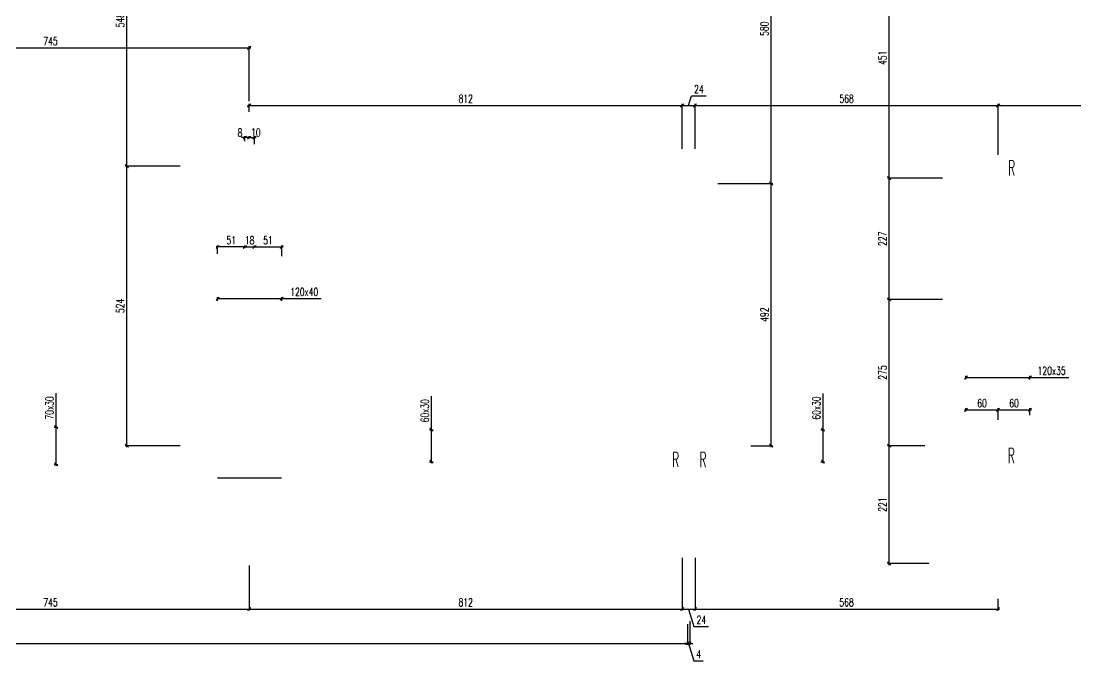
# Model space of a CAD drawing. Extents: x 307 to 786, y -197 to -94.
# Drawn here: x 363.76 to 383.53, y -122.99 to -110.99 of the extents above; entities that cross this region are included whole.
import ezdxf

# ---------------------------------------------------------------- set-up
doc = ezdxf.new("R2010")
doc.units = 0
doc.header["$LTSCALE"] = 0.5
doc.header["$MEASUREMENT"] = 0
doc.layers.get('DEFPOINTS').update_dxf_attribs({"linetype": 'CONTINUOUS'})
doc.layers.add('COTATION', color=7, linetype='CONTINUOUS')
doc.layers.add('REPERE-RAID', color=4, linetype='CONTINUOUS')
doc.styles.add('ROMANS8', font='romans.shx', dxfattribs={"width": 0.7})
doc.styles.get("Standard").update_dxf_attribs({"font": 'txt.shx'})
doc.dimstyles.new('COT50 cm', dxfattribs={"dimtxt": 0.15, "dimasz": 0.06, "dimexe": 0.03, "dimexo": 0.1, "dimgap": 0.05, "dimtad": 1, "dimdec": 0, "dimlfac": 100, "dimzin": 0, "dimdsep": 46, "dimtxsty": 'ROMANS8', "dimblk1": 'OBLIQUE', "dimblk2": 'OBLIQUE', "dimsah": 1, "dimcen": 0.03, "dimdle": 0.03, "dimclrt": 1, "dimadec": 0, "dimazin": 0, "dimtfac": 1, "dimtdec": 0, "dimtmove": 0, "dimatfit": 3, "dimfxl": 1, "dimfxlon": 1, "dimtolj": 1, "dimtzin": 0, "dimlwd": -1, "dimlwe": -1, "dimarcsym": 0})

# ---------------------------------------------------------------- blocks, each defined once
blk = doc.blocks.new('_Oblique')
at = {"layer": 'COTATION', "color": 0, "lineweight": -2}
blk.add_line((-0.5, -0.5), (0.5, 0.5), dxfattribs=at)
blk = doc.blocks.new('*D43')
at = {"layer": 'COTATION', "color": 0, "transparency": 16777216}
for p, q in [((366.741, -113.708), (365.711, -113.708)), ((365.741, -118.982), (365.741, -113.678)), ((366.741, -118.952), (365.711, -118.952))]:
    blk.add_line(p, q, dxfattribs=at)
at = {"layer": 'DEFPOINTS', "color": 0, "transparency": 16777216}
for p in [(365.741, -113.708), (367.953, -113.708), (367.312, -118.952)]:
    blk.add_point(p, dxfattribs=at)
at = {"layer": 'COTATION', "color": 0, "transparency": 16777216, "xscale": 0.06, "yscale": 0.06, "zscale": 0.06}
for p, rotation in [((365.741, -113.708), 90), ((365.741, -118.952), 270)]:
    blk.add_blockref('_Oblique', p, dxfattribs=dict(at, rotation=rotation))
at = {"layer": 'COTATION', "color": 1, "transparency": 16777216, "insert": (365.616, -116.33), "char_height": 0.15, "attachment_point": 5, "rotation": 90, "style": 'ROMANS8'}
blk.add_mtext('\\A1;524', dxfattribs=at)
blk = doc.blocks.new('*D44')
at = {"layer": 'COTATION', "color": 0, "transparency": 16777216}
for p, q in [((366.741, -108.227), (365.711, -108.227)), ((365.741, -113.738), (365.741, -108.197)), ((366.741, -113.708), (365.711, -113.708))]:
    blk.add_line(p, q, dxfattribs=at)
at = {"layer": 'DEFPOINTS', "color": 0, "transparency": 16777216}
for p in [(365.741, -108.227), (367.952, -108.227), (367.953, -113.708)]:
    blk.add_point(p, dxfattribs=at)
at = {"layer": 'COTATION', "color": 0, "transparency": 16777216, "xscale": 0.06, "yscale": 0.06, "zscale": 0.06}
for p, rotation in [((365.741, -108.227), 90), ((365.741, -113.708), 270)]:
    blk.add_blockref('_Oblique', p, dxfattribs=dict(at, rotation=rotation))
at = {"layer": 'COTATION', "color": 1, "transparency": 16777216, "insert": (365.616, -110.968), "char_height": 0.15, "attachment_point": 5, "rotation": 90, "style": 'ROMANS8'}
blk.add_mtext('\\A1;548', dxfattribs=at)
blk = doc.blocks.new('*D46')
at = {"layer": 'COTATION', "color": 0, "transparency": 16777216}
for p, q in [((376.819, -114.032), (377.849, -114.032)), ((377.819, -118.982), (377.819, -114.002)), ((377.438, -118.952), (377.849, -118.952))]:
    blk.add_line(p, q, dxfattribs=at)
at = {"layer": 'DEFPOINTS', "color": 0, "transparency": 16777216}
for p in [(376.546, -114.032), (377.819, -114.032), (377.338, -118.952)]:
    blk.add_point(p, dxfattribs=at)
at = {"layer": 'COTATION', "color": 0, "transparency": 16777216, "xscale": 0.06, "yscale": 0.06, "zscale": 0.06}
for p, rotation in [((377.819, -114.032), 90), ((377.819, -118.952), 270)]:
    blk.add_blockref('_Oblique', p, dxfattribs=dict(at, rotation=rotation))
at = {"layer": 'COTATION', "color": 1, "transparency": 16777216, "insert": (377.694, -116.492), "char_height": 0.15, "attachment_point": 5, "rotation": 90, "style": 'ROMANS8'}
blk.add_mtext('\\A1;492', dxfattribs=at)
blk = doc.blocks.new('*D47')
at = {"layer": 'COTATION', "color": 0, "transparency": 16777216}
for p, q in [((376.819, -108.227), (377.849, -108.227)), ((377.819, -114.062), (377.819, -108.197)), ((376.819, -114.032), (377.849, -114.032))]:
    blk.add_line(p, q, dxfattribs=at)
at = {"layer": 'DEFPOINTS', "color": 0, "transparency": 16777216}
for p in [(375.27, -108.227), (377.819, -108.227), (376.546, -114.032)]:
    blk.add_point(p, dxfattribs=at)
at = {"layer": 'COTATION', "color": 0, "transparency": 16777216, "xscale": 0.06, "yscale": 0.06, "zscale": 0.06}
for p, rotation in [((377.819, -108.227), 90), ((377.819, -114.032), 270)]:
    blk.add_blockref('_Oblique', p, dxfattribs=dict(at, rotation=rotation))
at = {"layer": 'COTATION', "color": 1, "transparency": 16777216, "insert": (377.694, -111.13), "char_height": 0.15, "attachment_point": 5, "rotation": 90, "style": 'ROMANS8'}
blk.add_mtext('\\A1;580', dxfattribs=at)
blk = doc.blocks.new('*D50')
at = {"layer": 'COTATION', "color": 0, "transparency": 16777216}
for p, q in [((380.702, -118.952), (380.003, -118.952)), ((380.033, -121.192), (380.033, -118.922)), ((380.78, -121.162), (380.003, -121.162))]:
    blk.add_line(p, q, dxfattribs=at)
at = {"layer": 'DEFPOINTS', "color": 0, "transparency": 16777216}
for p in [(380.033, -118.952), (380.802, -118.952), (380.88, -121.162)]:
    blk.add_point(p, dxfattribs=at)
at = {"layer": 'COTATION', "color": 0, "transparency": 16777216, "xscale": 0.06, "yscale": 0.06, "zscale": 0.06}
for p, rotation in [((380.033, -118.952), 90), ((380.033, -121.162), 270)]:
    blk.add_blockref('_Oblique', p, dxfattribs=dict(at, rotation=rotation))
at = {"layer": 'COTATION', "color": 1, "transparency": 16777216, "insert": (379.908, -120.057), "char_height": 0.15, "attachment_point": 5, "rotation": 90, "style": 'ROMANS8'}
blk.add_mtext('\\A1;221', dxfattribs=at)
blk = doc.blocks.new('*D51')
at = {"layer": 'COTATION', "color": 0, "transparency": 16777216}
for p, q in [((381.033, -116.207), (380.003, -116.207)), ((380.033, -118.982), (380.033, -116.177)), ((380.702, -118.952), (380.003, -118.952))]:
    blk.add_line(p, q, dxfattribs=at)
at = {"layer": 'DEFPOINTS', "color": 0, "transparency": 16777216}
for p in [(380.033, -116.207), (381.973, -116.207), (380.802, -118.952)]:
    blk.add_point(p, dxfattribs=at)
at = {"layer": 'COTATION', "color": 0, "transparency": 16777216, "xscale": 0.06, "yscale": 0.06, "zscale": 0.06}
for p, rotation in [((380.033, -116.207), 90), ((380.033, -118.952), 270)]:
    blk.add_blockref('_Oblique', p, dxfattribs=dict(at, rotation=rotation))
at = {"layer": 'COTATION', "color": 1, "transparency": 16777216, "insert": (379.908, -117.58), "char_height": 0.15, "attachment_point": 5, "rotation": 90, "style": 'ROMANS8'}
blk.add_mtext('\\A1;275', dxfattribs=at)
blk = doc.blocks.new('*D52')
at = {"layer": 'COTATION', "color": 0, "transparency": 16777216}
for p, q in [((381.033, -109.417), (380.003, -109.417)), ((380.033, -113.962), (380.033, -109.387)), ((381.033, -113.932), (380.003, -113.932))]:
    blk.add_line(p, q, dxfattribs=at)
at = {"layer": 'DEFPOINTS', "color": 0, "transparency": 16777216}
for p in [(380.033, -109.417), (381.973, -109.417), (381.473, -113.932)]:
    blk.add_point(p, dxfattribs=at)
at = {"layer": 'COTATION', "color": 0, "transparency": 16777216, "xscale": 0.06, "yscale": 0.06, "zscale": 0.06}
for p, rotation in [((380.033, -109.417), 90), ((380.033, -113.932), 270)]:
    blk.add_blockref('_Oblique', p, dxfattribs=dict(at, rotation=rotation))
at = {"layer": 'COTATION', "color": 1, "transparency": 16777216, "insert": (379.908, -111.675), "char_height": 0.15, "attachment_point": 5, "rotation": 90, "style": 'ROMANS8'}
blk.add_mtext('\\A1;451', dxfattribs=at)
blk = doc.blocks.new('*D87')
at = {"layer": 'COTATION', "color": 0, "transparency": 16777216}
for p, q in [((360.583, -121.197), (360.583, -122.046)), ((368.033, -121.197), (368.033, -122.046)), ((360.553, -122.016), (368.063, -122.016))]:
    blk.add_line(p, q, dxfattribs=at)
at = {"layer": 'DEFPOINTS', "color": 0, "transparency": 16777216}
for p in [(360.583, -121.097), (368.033, -121.097), (368.033, -122.016)]:
    blk.add_point(p, dxfattribs=at)
at = {"layer": 'COTATION', "color": 0, "transparency": 16777216, "xscale": 0.06, "yscale": 0.06, "zscale": 0.06, "rotation": 180}
blk.add_blockref('_Oblique', (360.583, -122.016), dxfattribs=at)
at = {"layer": 'COTATION', "color": 0, "transparency": 16777216, "xscale": 0.06, "yscale": 0.06, "zscale": 0.06}
blk.add_blockref('_Oblique', (368.033, -122.016), dxfattribs=at)
at = {"layer": 'COTATION', "color": 1, "transparency": 16777216, "insert": (364.308, -121.891), "char_height": 0.15, "attachment_point": 5, "style": 'ROMANS8'}
blk.add_mtext('\\A1;745', dxfattribs=at)
blk = doc.blocks.new('*D88')
at = {"layer": 'COTATION', "color": 0, "transparency": 16777216}
for p, q in [((368.033, -121.197), (368.033, -122.046)), ((376.154, -121.055), (376.154, -122.046)), ((368.003, -122.016), (376.184, -122.016))]:
    blk.add_line(p, q, dxfattribs=at)
at = {"layer": 'DEFPOINTS', "color": 0, "transparency": 16777216}
for p in [(376.154, -120.955), (368.033, -121.097), (376.154, -122.016)]:
    blk.add_point(p, dxfattribs=at)
at = {"layer": 'COTATION', "color": 0, "transparency": 16777216, "xscale": 0.06, "yscale": 0.06, "zscale": 0.06, "rotation": 180}
blk.add_blockref('_Oblique', (368.033, -122.016), dxfattribs=at)
at = {"layer": 'COTATION', "color": 0, "transparency": 16777216, "xscale": 0.06, "yscale": 0.06, "zscale": 0.06}
blk.add_blockref('_Oblique', (376.154, -122.016), dxfattribs=at)
at = {"layer": 'COTATION', "color": 1, "transparency": 16777216, "insert": (372.094, -121.891), "char_height": 0.15, "attachment_point": 5, "style": 'ROMANS8'}
blk.add_mtext('\\A1;812', dxfattribs=at)
blk = doc.blocks.new('*D89')
at = {"layer": 'COTATION', "color": 0, "transparency": 16777216}
for p, q in [((376.154, -121.055), (376.154, -122.046)), ((376.394, -121.055), (376.394, -122.046)), ((376.124, -122.016), (376.424, -122.016)), ((376.274, -122.016), (376.373, -122.346)), ((376.373, -122.346), (376.648, -122.346))]:
    blk.add_line(p, q, dxfattribs=at)
at = {"layer": 'DEFPOINTS', "color": 0, "transparency": 16777216}
for p in [(376.154, -120.955), (376.394, -120.955), (376.394, -122.016)]:
    blk.add_point(p, dxfattribs=at)
at = {"layer": 'COTATION', "color": 0, "transparency": 16777216, "xscale": 0.06, "yscale": 0.06, "zscale": 0.06, "rotation": 180}
blk.add_blockref('_Oblique', (376.154, -122.016), dxfattribs=at)
at = {"layer": 'COTATION', "color": 0, "transparency": 16777216, "xscale": 0.06, "yscale": 0.06, "zscale": 0.06}
blk.add_blockref('_Oblique', (376.394, -122.016), dxfattribs=at)
at = {"layer": 'COTATION', "color": 1, "transparency": 16777216, "insert": (376.511, -122.221), "char_height": 0.15, "attachment_point": 5, "style": 'ROMANS8'}
blk.add_mtext('\\A1;24', dxfattribs=at)
blk = doc.blocks.new('*D90')
at = {"layer": 'COTATION', "color": 0, "transparency": 16777216}
for p, q in [((376.394, -121.055), (376.394, -122.046)), ((382.073, -121.827), (382.073, -122.046)), ((376.364, -122.016), (382.103, -122.016))]:
    blk.add_line(p, q, dxfattribs=at)
at = {"layer": 'DEFPOINTS', "color": 0, "transparency": 16777216}
for p in [(376.394, -120.955), (382.073, -121.727), (382.073, -122.016)]:
    blk.add_point(p, dxfattribs=at)
at = {"layer": 'COTATION', "color": 0, "transparency": 16777216, "xscale": 0.06, "yscale": 0.06, "zscale": 0.06, "rotation": 180}
blk.add_blockref('_Oblique', (376.394, -122.016), dxfattribs=at)
at = {"layer": 'COTATION', "color": 0, "transparency": 16777216, "xscale": 0.06, "yscale": 0.06, "zscale": 0.06}
blk.add_blockref('_Oblique', (382.073, -122.016), dxfattribs=at)
at = {"layer": 'COTATION', "color": 1, "transparency": 16777216, "insert": (379.234, -121.891), "char_height": 0.15, "attachment_point": 5, "style": 'ROMANS8'}
blk.add_mtext('\\A1;568', dxfattribs=at)
blk = doc.blocks.new('*D154')
at = {"layer": 'COTATION', "color": 0, "transparency": 16777216}
for p, q in [((367.921, -115.224), (368.162, -115.224)), ((367.951, -115.249), (367.951, -115.194)), ((368.132, -115.232), (368.132, -115.194))]:
    blk.add_line(p, q, dxfattribs=at)
at = {"layer": 'DEFPOINTS', "color": 0, "transparency": 16777216}
for p in [(368.132, -115.224), (367.951, -115.349), (368.132, -115.332)]:
    blk.add_point(p, dxfattribs=at)
at = {"layer": 'COTATION', "color": 0, "transparency": 16777216, "xscale": 0.06, "yscale": 0.06, "zscale": 0.06, "rotation": 180}
blk.add_blockref('_Oblique', (367.951, -115.224), dxfattribs=at)
at = {"layer": 'COTATION', "color": 0, "transparency": 16777216, "xscale": 0.06, "yscale": 0.06, "zscale": 0.06}
blk.add_blockref('_Oblique', (368.132, -115.224), dxfattribs=at)
at = {"layer": 'COTATION', "color": 1, "transparency": 16777216, "insert": (368.042, -115.099), "char_height": 0.15, "attachment_point": 5, "style": 'ROMANS8'}
blk.add_mtext('\\A1;18', dxfattribs=at)
blk = doc.blocks.new('*D159')
at = {"layer": 'COTATION', "color": 0, "transparency": 16777216}
for p, q in [((371.453, -118.652), (371.453, -118.021)), ((371.413, -118.652), (371.483, -118.652)), ((371.453, -119.282), (371.453, -118.652)), ((371.413, -119.252), (371.483, -119.252))]:
    blk.add_line(p, q, dxfattribs=at)
at = {"layer": 'DEFPOINTS', "color": 0, "transparency": 16777216}
for p in [(370.865, -118.652), (371.453, -118.652), (370.863, -119.252)]:
    blk.add_point(p, dxfattribs=at)
at = {"layer": 'COTATION', "color": 0, "transparency": 16777216, "xscale": 0.06, "yscale": 0.06, "zscale": 0.06}
for p, rotation in [((371.453, -118.652), 90), ((371.453, -119.252), 270)]:
    blk.add_blockref('_Oblique', p, dxfattribs=dict(at, rotation=rotation))
at = {"layer": 'COTATION', "color": 1, "transparency": 16777216, "insert": (371.328, -118.296), "char_height": 0.15, "attachment_point": 5, "rotation": 90, "style": 'ROMANS8'}
blk.add_mtext('\\A1;60x30', dxfattribs=at)
blk = doc.blocks.new('*D160')
at = {"layer": 'COTATION', "color": 0, "transparency": 16777216}
for p, q in [((364.416, -118.602), (364.416, -117.967)), ((364.376, -118.602), (364.446, -118.602)), ((364.416, -119.332), (364.416, -118.602)), ((364.376, -119.302), (364.446, -119.302))]:
    blk.add_line(p, q, dxfattribs=at)
at = {"layer": 'DEFPOINTS', "color": 0, "transparency": 16777216}
for p in [(363.785, -118.602), (364.416, -118.602), (363.811, -119.302)]:
    blk.add_point(p, dxfattribs=at)
at = {"layer": 'COTATION', "color": 0, "transparency": 16777216, "xscale": 0.06, "yscale": 0.06, "zscale": 0.06}
for p, rotation in [((364.416, -118.602), 90), ((364.416, -119.302), 270)]:
    blk.add_blockref('_Oblique', p, dxfattribs=dict(at, rotation=rotation))
at = {"layer": 'COTATION', "color": 1, "transparency": 16777216, "insert": (364.291, -118.244), "char_height": 0.15, "attachment_point": 5, "rotation": 90, "style": 'ROMANS8'}
blk.add_mtext('\\A1;70x30', dxfattribs=at)
blk = doc.blocks.new('*D210')
at = {"layer": 'COTATION', "color": 0, "transparency": 16777216}
for p, q in [((347.363, -122.243), (347.363, -122.69)), ((376.254, -122.3), (376.254, -122.69)), ((347.333, -122.66), (376.284, -122.66))]:
    blk.add_line(p, q, dxfattribs=at)
at = {"layer": 'DEFPOINTS', "color": 0, "transparency": 16777216}
for p in [(347.363, -122.143), (376.254, -122.2), (376.254, -122.66)]:
    blk.add_point(p, dxfattribs=at)
at = {"layer": 'COTATION', "color": 0, "transparency": 16777216, "xscale": 0.06, "yscale": 0.06, "zscale": 0.06, "rotation": 180}
blk.add_blockref('_Oblique', (347.363, -122.66), dxfattribs=at)
at = {"layer": 'COTATION', "color": 0, "transparency": 16777216, "xscale": 0.06, "yscale": 0.06, "zscale": 0.06}
blk.add_blockref('_Oblique', (376.254, -122.66), dxfattribs=at)
at = {"layer": 'COTATION', "color": 1, "transparency": 16777216, "insert": (361.809, -122.535), "char_height": 0.15, "attachment_point": 5, "style": 'ROMANS8'}
blk.add_mtext('\\A1;2889', dxfattribs=at)
blk = doc.blocks.new('*D211')
at = {"layer": 'COTATION', "color": 0, "transparency": 16777216}
for p, q in [((376.254, -122.3), (376.254, -122.69)), ((376.294, -122.245), (376.294, -122.69)), ((376.254, -122.66), (376.194, -122.66)), ((376.254, -122.66), (376.294, -122.66)), ((376.254, -122.66), (376.294, -122.66)), ((376.274, -122.66), (376.373, -122.99)), ((376.294, -122.66), (376.354, -122.66)), ((376.373, -122.99), (376.548, -122.99))]:
    blk.add_line(p, q, dxfattribs=at)
at = {"layer": 'DEFPOINTS', "color": 0, "transparency": 16777216}
for p in [(376.254, -122.2), (376.294, -122.145), (376.294, -122.66)]:
    blk.add_point(p, dxfattribs=at)
at = {"layer": 'COTATION', "color": 0, "transparency": 16777216, "xscale": 0.06, "yscale": 0.06, "zscale": 0.06}
blk.add_blockref('_Oblique', (376.254, -122.66), dxfattribs=at)
at = {"layer": 'COTATION', "color": 0, "transparency": 16777216, "xscale": 0.06, "yscale": 0.06, "zscale": 0.06, "rotation": 180}
blk.add_blockref('_Oblique', (376.294, -122.66), dxfattribs=at)
at = {"layer": 'COTATION', "color": 1, "transparency": 16777216, "insert": (376.461, -122.865), "char_height": 0.15, "attachment_point": 5, "style": 'ROMANS8'}
blk.add_mtext('\\A1;4', dxfattribs=at)
blk = doc.blocks.new('*D263')
at = {"layer": 'COTATION', "color": 0, "transparency": 16777216}
for p, q in [((378.793, -118.652), (378.793, -117.97)), ((378.753, -118.652), (378.823, -118.652)), ((378.793, -119.282), (378.793, -118.652)), ((378.753, -119.252), (378.823, -119.252))]:
    blk.add_line(p, q, dxfattribs=at)
at = {"layer": 'DEFPOINTS', "color": 0, "transparency": 16777216}
for p in [(378.491, -118.652), (378.793, -118.652), (378.491, -119.252)]:
    blk.add_point(p, dxfattribs=at)
at = {"layer": 'COTATION', "color": 0, "transparency": 16777216, "xscale": 0.06, "yscale": 0.06, "zscale": 0.06}
for p, rotation in [((378.793, -118.652), 90), ((378.793, -119.252), 270)]:
    blk.add_blockref('_Oblique', p, dxfattribs=dict(at, rotation=rotation))
at = {"layer": 'COTATION', "color": 1, "transparency": 16777216, "insert": (378.668, -118.245), "char_height": 0.15, "attachment_point": 5, "rotation": 90, "style": 'ROMANS8'}
blk.add_mtext('\\A1;60x30', dxfattribs=at)
blk = doc.blocks.new('*D313')
at = {"layer": 'COTATION', "color": 0, "transparency": 16777216}
for p, q in [((367.981, -115.224), (367.413, -115.224)), ((367.443, -115.353), (367.443, -115.194)), ((367.951, -115.249), (367.951, -115.194))]:
    blk.add_line(p, q, dxfattribs=at)
at = {"layer": 'DEFPOINTS', "color": 0, "transparency": 16777216}
for p in [(367.443, -115.224), (367.443, -115.453), (367.951, -115.349)]:
    blk.add_point(p, dxfattribs=at)
at = {"layer": 'COTATION', "color": 0, "transparency": 16777216, "xscale": 0.06, "yscale": 0.06, "zscale": 0.06, "rotation": 180}
blk.add_blockref('_Oblique', (367.443, -115.224), dxfattribs=at)
at = {"layer": 'COTATION', "color": 0, "transparency": 16777216, "xscale": 0.06, "yscale": 0.06, "zscale": 0.06}
blk.add_blockref('_Oblique', (367.951, -115.224), dxfattribs=at)
at = {"layer": 'COTATION', "color": 1, "transparency": 16777216, "insert": (367.697, -115.099), "char_height": 0.15, "attachment_point": 5, "style": 'ROMANS8'}
blk.add_mtext('\\A1;51', dxfattribs=at)
blk = doc.blocks.new('*D314')
at = {"layer": 'COTATION', "color": 0, "transparency": 16777216}
for p, q in [((368.102, -115.224), (368.673, -115.224)), ((368.132, -115.232), (368.132, -115.194)), ((368.643, -115.398), (368.643, -115.194))]:
    blk.add_line(p, q, dxfattribs=at)
at = {"layer": 'DEFPOINTS', "color": 0, "transparency": 16777216}
for p in [(368.643, -115.224), (368.132, -115.332), (368.643, -115.498)]:
    blk.add_point(p, dxfattribs=at)
at = {"layer": 'COTATION', "color": 0, "transparency": 16777216, "xscale": 0.06, "yscale": 0.06, "zscale": 0.06, "rotation": 180}
blk.add_blockref('_Oblique', (368.132, -115.224), dxfattribs=at)
at = {"layer": 'COTATION', "color": 0, "transparency": 16777216, "xscale": 0.06, "yscale": 0.06, "zscale": 0.06}
blk.add_blockref('_Oblique', (368.643, -115.224), dxfattribs=at)
at = {"layer": 'COTATION', "color": 1, "transparency": 16777216, "insert": (368.387, -115.099), "char_height": 0.15, "attachment_point": 5, "style": 'ROMANS8'}
blk.add_mtext('\\A1;51', dxfattribs=at)
blk = doc.blocks.new('*D315')
at = {"layer": 'COTATION', "color": 0, "transparency": 16777216}
for p, q in [((381.473, -118.312), (381.473, -118.25)), ((382.075, -118.317), (382.075, -118.25)), ((381.443, -118.28), (382.105, -118.28))]:
    blk.add_line(p, q, dxfattribs=at)
at = {"layer": 'DEFPOINTS', "color": 0, "transparency": 16777216}
for p in [(381.473, -118.412), (382.075, -118.28), (382.075, -118.417)]:
    blk.add_point(p, dxfattribs=at)
at = {"layer": 'COTATION', "color": 0, "transparency": 16777216, "xscale": 0.06, "yscale": 0.06, "zscale": 0.06, "rotation": 180}
blk.add_blockref('_Oblique', (381.473, -118.28), dxfattribs=at)
at = {"layer": 'COTATION', "color": 0, "transparency": 16777216, "xscale": 0.06, "yscale": 0.06, "zscale": 0.06}
blk.add_blockref('_Oblique', (382.075, -118.28), dxfattribs=at)
at = {"layer": 'COTATION', "color": 1, "transparency": 16777216, "insert": (381.774, -118.155), "char_height": 0.15, "attachment_point": 5, "style": 'ROMANS8'}
blk.add_mtext('\\A1;60', dxfattribs=at)
blk = doc.blocks.new('*D316')
at = {"layer": 'COTATION', "color": 0, "transparency": 16777216}
for p, q in [((382.074, -118.464), (382.074, -118.25)), ((382.673, -118.378), (382.673, -118.25)), ((382.044, -118.28), (382.703, -118.28))]:
    blk.add_line(p, q, dxfattribs=at)
at = {"layer": 'DEFPOINTS', "color": 0, "transparency": 16777216}
for p in [(382.673, -118.28), (382.074, -118.564), (382.673, -118.478)]:
    blk.add_point(p, dxfattribs=at)
at = {"layer": 'COTATION', "color": 0, "transparency": 16777216, "xscale": 0.06, "yscale": 0.06, "zscale": 0.06, "rotation": 180}
blk.add_blockref('_Oblique', (382.074, -118.28), dxfattribs=at)
at = {"layer": 'COTATION', "color": 0, "transparency": 16777216, "xscale": 0.06, "yscale": 0.06, "zscale": 0.06}
blk.add_blockref('_Oblique', (382.673, -118.28), dxfattribs=at)
at = {"layer": 'COTATION', "color": 1, "transparency": 16777216, "insert": (382.374, -118.155), "char_height": 0.15, "attachment_point": 5, "style": 'ROMANS8'}
blk.add_mtext('\\A1;60', dxfattribs=at)
blk = doc.blocks.new('*D398')
at = {"layer": 'COTATION', "color": 0, "transparency": 16777216}
for p, q in [((367.443, -116.233), (367.443, -116.163)), ((367.443, -116.193), (368.673, -116.193)), ((368.643, -116.233), (368.643, -116.163)), ((368.643, -116.193), (369.386, -116.193))]:
    blk.add_line(p, q, dxfattribs=at)
at = {"layer": 'DEFPOINTS', "color": 0, "transparency": 16777216}
for p in [(367.443, -116.193), (367.443, -116.686), (368.643, -116.696)]:
    blk.add_point(p, dxfattribs=at)
at = {"layer": 'COTATION', "color": 0, "transparency": 16777216, "xscale": 0.06, "yscale": 0.06, "zscale": 0.06, "rotation": 180}
blk.add_blockref('_Oblique', (367.443, -116.193), dxfattribs=at)
at = {"layer": 'COTATION', "color": 0, "transparency": 16777216, "xscale": 0.06, "yscale": 0.06, "zscale": 0.06}
blk.add_blockref('_Oblique', (368.643, -116.193), dxfattribs=at)
at = {"layer": 'COTATION', "color": 1, "transparency": 16777216, "insert": (369.066, -116.068), "char_height": 0.15, "attachment_point": 5, "style": 'ROMANS8'}
blk.add_mtext('\\A1;120x40', dxfattribs=at)
blk = doc.blocks.new('*D399')
at = {"layer": 'COTATION', "color": 0, "transparency": 16777216}
for p, q in [((381.473, -117.71), (381.473, -117.64)), ((381.473, -117.67), (382.703, -117.67)), ((382.673, -117.71), (382.673, -117.64)), ((382.673, -117.67), (383.399, -117.67))]:
    blk.add_line(p, q, dxfattribs=at)
at = {"layer": 'DEFPOINTS', "color": 0, "transparency": 16777216}
for p in [(381.473, -117.67), (382.673, -118.03), (381.473, -118.115)]:
    blk.add_point(p, dxfattribs=at)
at = {"layer": 'COTATION', "color": 0, "transparency": 16777216, "xscale": 0.06, "yscale": 0.06, "zscale": 0.06, "rotation": 180}
blk.add_blockref('_Oblique', (381.473, -117.67), dxfattribs=at)
at = {"layer": 'COTATION', "color": 0, "transparency": 16777216, "xscale": 0.06, "yscale": 0.06, "zscale": 0.06}
blk.add_blockref('_Oblique', (382.673, -117.67), dxfattribs=at)
at = {"layer": 'COTATION', "color": 1, "transparency": 16777216, "insert": (383.079, -117.545), "char_height": 0.15, "attachment_point": 5, "style": 'ROMANS8'}
blk.add_mtext('\\A1;120x35', dxfattribs=at)
blk = doc.blocks.new('*D400')
at = {"layer": 'COTATION', "color": 0, "transparency": 16777216}
for p, q in [((380.033, -116.237), (380.033, -113.902)), ((381.033, -113.932), (380.003, -113.932)), ((381.033, -116.207), (380.003, -116.207))]:
    blk.add_line(p, q, dxfattribs=at)
at = {"layer": 'DEFPOINTS', "color": 0, "transparency": 16777216}
for p in [(380.033, -113.932), (381.473, -113.932), (381.973, -116.207)]:
    blk.add_point(p, dxfattribs=at)
at = {"layer": 'COTATION', "color": 0, "transparency": 16777216, "xscale": 0.06, "yscale": 0.06, "zscale": 0.06}
for p, rotation in [((380.033, -113.932), 90), ((380.033, -116.207), 270)]:
    blk.add_blockref('_Oblique', p, dxfattribs=dict(at, rotation=rotation))
at = {"layer": 'COTATION', "color": 1, "transparency": 16777216, "insert": (379.908, -115.07), "char_height": 0.15, "attachment_point": 5, "rotation": 90, "style": 'ROMANS8'}
blk.add_mtext('\\A1;227', dxfattribs=at)
blk = doc.blocks.new('*D471')
at = {"layer": 'COTATION', "color": 0, "linetype": 'ByBlock', "transparency": 16777216}
for p, q in [((360.553, -111.487), (368.063, -111.487)), ((360.583, -111.927), (360.583, -111.457)), ((368.033, -112.487), (368.033, -111.457))]:
    blk.add_line(p, q, dxfattribs=at)
at = {"layer": 'DEFPOINTS', "color": 0, "linetype": 'ByBlock', "transparency": 16777216}
for p in [(368.033, -111.487), (360.583, -112.027), (368.033, -113.041)]:
    blk.add_point(p, dxfattribs=at)
at = {"layer": 'COTATION', "color": 0, "linetype": 'ByBlock', "transparency": 16777216, "xscale": 0.06, "yscale": 0.06, "zscale": 0.06, "rotation": 180}
blk.add_blockref('_Oblique', (360.583, -111.487), dxfattribs=at)
at = {"layer": 'COTATION', "color": 0, "linetype": 'ByBlock', "transparency": 16777216, "xscale": 0.06, "yscale": 0.06, "zscale": 0.06}
blk.add_blockref('_Oblique', (368.033, -111.487), dxfattribs=at)
at = {"layer": 'COTATION', "color": 1, "linetype": 'ByBlock', "transparency": 16777216, "insert": (364.308, -111.362), "char_height": 0.15, "attachment_point": 5, "style": 'ROMANS8'}
blk.add_mtext('\\A1;745', dxfattribs=at)
blk = doc.blocks.new('*D472')
at = {"layer": 'COTATION', "color": 0, "transparency": 16777216}
for p, q in [((367.953, -113.173), (367.893, -113.173)), ((367.953, -113.241), (367.953, -113.143)), ((368.033, -113.173), (367.953, -113.173)), ((368.033, -113.189), (368.033, -113.143)), ((368.033, -113.173), (368.093, -113.173))]:
    blk.add_line(p, q, dxfattribs=at)
at = {"layer": 'DEFPOINTS', "color": 0, "transparency": 16777216}
for p in [(367.953, -113.173), (368.033, -113.289), (367.953, -113.341)]:
    blk.add_point(p, dxfattribs=at)
at = {"layer": 'COTATION', "color": 0, "transparency": 16777216, "xscale": 0.06, "yscale": 0.06, "zscale": 0.06}
blk.add_blockref('_Oblique', (367.953, -113.173), dxfattribs=at)
at = {"layer": 'COTATION', "color": 0, "transparency": 16777216, "xscale": 0.06, "yscale": 0.06, "zscale": 0.06, "rotation": 180}
blk.add_blockref('_Oblique', (368.033, -113.173), dxfattribs=at)
at = {"layer": 'COTATION', "color": 1, "transparency": 16777216, "insert": (367.862, -113.079), "char_height": 0.15, "attachment_point": 5, "style": 'ROMANS8'}
blk.add_mtext('\\A1;8', dxfattribs=at)
blk = doc.blocks.new('*D473')
at = {"layer": 'COTATION', "color": 0, "transparency": 16777216}
for p, q in [((368.003, -113.173), (368.164, -113.173)), ((368.033, -113.189), (368.033, -113.143)), ((368.134, -113.294), (368.134, -113.143))]:
    blk.add_line(p, q, dxfattribs=at)
at = {"layer": 'DEFPOINTS', "color": 0, "transparency": 16777216}
for p in [(368.033, -113.289), (368.134, -113.173), (368.134, -113.394)]:
    blk.add_point(p, dxfattribs=at)
at = {"layer": 'COTATION', "color": 0, "transparency": 16777216, "xscale": 0.06, "yscale": 0.06, "zscale": 0.06, "rotation": 180}
blk.add_blockref('_Oblique', (368.033, -113.173), dxfattribs=at)
at = {"layer": 'COTATION', "color": 0, "transparency": 16777216, "xscale": 0.06, "yscale": 0.06, "zscale": 0.06}
blk.add_blockref('_Oblique', (368.134, -113.173), dxfattribs=at)
at = {"layer": 'COTATION', "color": 1, "transparency": 16777216, "insert": (368.159, -113.076), "char_height": 0.15, "attachment_point": 5, "style": 'ROMANS8'}
blk.add_mtext('\\A1;10', dxfattribs=at)
blk = doc.blocks.new('*D474')
at = {"layer": 'COTATION', "color": 0, "linetype": 'ByBlock', "transparency": 16777216}
for p, q in [((368.003, -112.568), (376.184, -112.568)), ((368.033, -112.688), (368.033, -112.538)), ((376.154, -113.381), (376.154, -112.538))]:
    blk.add_line(p, q, dxfattribs=at)
at = {"layer": 'DEFPOINTS', "color": 0, "linetype": 'ByBlock', "transparency": 16777216}
for p in [(376.154, -112.568), (368.033, -112.788), (376.154, -113.481)]:
    blk.add_point(p, dxfattribs=at)
at = {"layer": 'COTATION', "color": 0, "linetype": 'ByBlock', "transparency": 16777216, "xscale": 0.06, "yscale": 0.06, "zscale": 0.06, "rotation": 180}
blk.add_blockref('_Oblique', (368.033, -112.568), dxfattribs=at)
at = {"layer": 'COTATION', "color": 0, "linetype": 'ByBlock', "transparency": 16777216, "xscale": 0.06, "yscale": 0.06, "zscale": 0.06}
blk.add_blockref('_Oblique', (376.154, -112.568), dxfattribs=at)
at = {"layer": 'COTATION', "color": 1, "linetype": 'ByBlock', "transparency": 16777216, "insert": (372.094, -112.443), "char_height": 0.15, "attachment_point": 5, "style": 'ROMANS8'}
blk.add_mtext('\\A1;812', dxfattribs=at)
blk = doc.blocks.new('*D475')
at = {"layer": 'COTATION', "color": 0, "linetype": 'ByBlock', "transparency": 16777216}
for p, q in [((376.274, -112.568), (376.328, -112.388)), ((376.328, -112.388), (376.603, -112.388)), ((376.124, -112.568), (376.424, -112.568)), ((376.154, -113.381), (376.154, -112.538)), ((376.394, -113.381), (376.394, -112.538))]:
    blk.add_line(p, q, dxfattribs=at)
at = {"layer": 'DEFPOINTS', "color": 0, "linetype": 'ByBlock', "transparency": 16777216}
for p in [(376.394, -112.568), (376.154, -113.481), (376.394, -113.481)]:
    blk.add_point(p, dxfattribs=at)
at = {"layer": 'COTATION', "color": 0, "linetype": 'ByBlock', "transparency": 16777216, "xscale": 0.06, "yscale": 0.06, "zscale": 0.06, "rotation": 180}
blk.add_blockref('_Oblique', (376.154, -112.568), dxfattribs=at)
at = {"layer": 'COTATION', "color": 0, "linetype": 'ByBlock', "transparency": 16777216, "xscale": 0.06, "yscale": 0.06, "zscale": 0.06}
blk.add_blockref('_Oblique', (376.394, -112.568), dxfattribs=at)
at = {"layer": 'COTATION', "color": 1, "linetype": 'ByBlock', "transparency": 16777216, "insert": (376.466, -112.263), "char_height": 0.15, "attachment_point": 5, "style": 'ROMANS8'}
blk.add_mtext('\\A1;24', dxfattribs=at)
blk = doc.blocks.new('*D476')
at = {"layer": 'COTATION', "color": 0, "linetype": 'ByBlock', "transparency": 16777216}
for p, q in [((376.364, -112.568), (382.106, -112.568)), ((376.394, -113.381), (376.394, -112.538)), ((382.076, -113.497), (382.076, -112.538))]:
    blk.add_line(p, q, dxfattribs=at)
at = {"layer": 'DEFPOINTS', "color": 0, "linetype": 'ByBlock', "transparency": 16777216}
for p in [(382.076, -112.568), (376.394, -113.481), (382.076, -113.597)]:
    blk.add_point(p, dxfattribs=at)
at = {"layer": 'COTATION', "color": 0, "linetype": 'ByBlock', "transparency": 16777216, "xscale": 0.06, "yscale": 0.06, "zscale": 0.06, "rotation": 180}
blk.add_blockref('_Oblique', (376.394, -112.568), dxfattribs=at)
at = {"layer": 'COTATION', "color": 0, "linetype": 'ByBlock', "transparency": 16777216, "xscale": 0.06, "yscale": 0.06, "zscale": 0.06}
blk.add_blockref('_Oblique', (382.076, -112.568), dxfattribs=at)
at = {"layer": 'COTATION', "color": 1, "linetype": 'ByBlock', "transparency": 16777216, "insert": (379.235, -112.443), "char_height": 0.15, "attachment_point": 5, "style": 'ROMANS8'}
blk.add_mtext('\\A1;568', dxfattribs=at)
blk = doc.blocks.new('*D477')
at = {"layer": 'COTATION', "color": 0, "linetype": 'ByBlock', "transparency": 16777216}
for p, q in [((382.046, -112.568), (389.55, -112.568)), ((382.076, -113.497), (382.076, -112.538)), ((389.52, -113.686), (389.52, -112.538))]:
    blk.add_line(p, q, dxfattribs=at)
at = {"layer": 'DEFPOINTS', "color": 0, "linetype": 'ByBlock', "transparency": 16777216}
for p in [(389.52, -112.568), (382.076, -113.597), (389.52, -113.786)]:
    blk.add_point(p, dxfattribs=at)
at = {"layer": 'COTATION', "color": 0, "linetype": 'ByBlock', "transparency": 16777216, "xscale": 0.06, "yscale": 0.06, "zscale": 0.06, "rotation": 180}
blk.add_blockref('_Oblique', (382.076, -112.568), dxfattribs=at)
at = {"layer": 'COTATION', "color": 0, "linetype": 'ByBlock', "transparency": 16777216, "xscale": 0.06, "yscale": 0.06, "zscale": 0.06}
blk.add_blockref('_Oblique', (389.52, -112.568), dxfattribs=at)
at = {"layer": 'COTATION', "color": 1, "linetype": 'ByBlock', "transparency": 16777216, "insert": (385.798, -112.443), "char_height": 0.15, "attachment_point": 5, "style": 'ROMANS8'}
blk.add_mtext('\\A1;744', dxfattribs=at)

msp = doc.modelspace()

# ---------------------------------------------------------------- linework, layer by layer
at = {"layer": 'COTATION'}
msp.add_line((367.4421, -119.5521), (368.6421, -119.5521), dxfattribs=at)

# ---------------------------------------------------------------- texts
at = {"layer": 'REPERE-RAID', "color": 4, "width": 0.519}
for p in [(382.2642, -113.8822), (382.258, -119.2769), (375.9674, -119.3508), (376.4776, -119.3535)]:
    msp.add_text('R', height=0.28, dxfattribs=at).set_placement(p)

# ---------------------------------------------------------------- dimensions: what is measured, and where the dimension line sits
at = {"layer": 'COTATION'}
for base, p1, p2, picture, middle in [((365.7412, -108.2273), (367.9525, -113.7085), (367.9524, -108.2273), '*D44', (365.6162, -110.9679)), ((377.81948, -108.22729), (376.54584, -114.03228), (375.27026, -108.22729), '*D47', (377.69448, -111.12979)), ((380.0325, -109.4175), (381.4729, -113.9323), (381.9727, -109.4175), '*D52', (379.9075, -111.6749)), ((380.03252, -113.93229), (381.97299, -116.20725), (381.47287, -113.93229), '*D400', (379.90752, -115.06977)), ((380.0325, -116.2073), (380.8022, -118.9524), (381.973, -116.2073), '*D51', (379.9075, -117.5798))]:
    dim = msp.add_linear_dim(base=base, p1=p1, p2=p2, angle=90, dimstyle='COT50 cm', override={"dimtmove": 1}, dxfattribs=at)
    dim.commit()
    dim.dimension.update_dxf_attribs({"geometry": picture, "text_midpoint": middle})
at = {"layer": 'COTATION', "linetype": 'ByBlock'}
for base, p1, p2, override, picture, middle in [((368.0328, -111.4868), (360.5828, -112.0273), (368.0328, -113.0413), {"dimtmove": 1}, '*D471', (364.3078, -111.3618)), ((376.3945, -112.5676), (376.1545, -113.481), (376.3945, -113.481), {"dimtmove": 1, "dimfxl": 10, "dimfxlon": 1}, '*D475', (376.3785, -112.2626)), ((376.1545, -112.5676), (368.0328, -112.7884), (376.1545, -113.481), {"dimtmove": 1, "dimfxl": 10, "dimfxlon": 1}, '*D474', (372.0936, -112.4426)), ((382.0764, -112.5676), (376.3945, -113.481), (382.0764, -113.5968), {"dimtmove": 1, "dimfxl": 10, "dimfxlon": 1}, '*D476', (379.2355, -112.4426)), ((389.5197, -112.5676), (382.0764, -113.5968), (389.5197, -113.7861), {"dimtmove": 1, "dimfxl": 10, "dimfxlon": 1}, '*D477', (385.798, -112.4426))]:
    dim = msp.add_linear_dim(base=base, p1=p1, p2=p2, dimstyle='COT50 cm', override=override, dxfattribs=at)
    dim.commit()
    dim.dimension.update_dxf_attribs({"geometry": picture, "text_midpoint": middle})
at = {"layer": 'COTATION'}
for base, p2, picture, middle in [((367.9529, -113.1729), (367.9529, -113.3414), '*D472', (367.8618, -113.2043)), ((368.1342, -113.1729), (368.1342, -113.3937), '*D473', (368.1593, -113.2015))]:
    dim = msp.add_linear_dim(base=base, p1=(368.0328, -113.2889), p2=p2, dimstyle='COT50 cm', override={"dimtmove": 1, "dimfxl": 10, "dimfxlon": 1}, dxfattribs=at)
    dim.commit()
    dim.dimension.update_dxf_attribs({"geometry": picture, "text_midpoint": middle, "dimtype": 160})
for base, p1, p2, picture, middle in [((365.7412, -113.7085), (367.3119, -118.9522), (367.9525, -113.7085), '*D43', (365.6162, -116.3304)), ((377.8195, -114.0323), (377.3383, -118.9523), (376.5458, -114.0323), '*D46', (377.6945, -116.4923)), ((380.0325, -118.9524), (380.8799, -121.1624), (380.8022, -118.9524), '*D50', (379.9075, -120.0574))]:
    dim = msp.add_linear_dim(base=base, p1=p1, p2=p2, angle=90, dimstyle='COT50 cm', dxfattribs=at)
    dim.commit()
    dim.dimension.update_dxf_attribs({"geometry": picture, "text_midpoint": middle})
for base, p1, p2, override, picture, middle in [((367.443, -115.2238), (367.9514, -115.349), (367.443, -115.4526), {"dimtmove": 1}, '*D313', (367.6972, -115.0988)), ((368.643, -115.2238), (368.1316, -115.3316), (368.643, -115.4979), {"dimtmove": 1}, '*D314', (368.3873, -115.0988)), ((382.6727, -118.2799), (382.0745, -118.5635), (382.6727, -118.4779), {"dimtmove": 1}, '*D316', (382.3736, -118.1549)), ((376.1545, -122.0158), (368.0328, -121.0966), (376.1545, -120.9547), {"dimtmove": 1}, '*D88', (372.0936, -121.8908)), ((376.3945, -122.0158), (376.1545, -120.9547), (376.3945, -120.9547), {"dimtmove": 1}, '*D89', (376.4235, -122.2208)), ((382.0732, -122.0158), (376.3945, -120.9547), (382.0732, -121.7267), {"dimtmove": 1}, '*D90', (379.2338, -121.8908)), ((368.0328, -122.0158), (360.5828, -121.0966), (368.0328, -121.0966), {"dimtmove": 1}, '*D87', (364.3078, -121.8908)), ((376.2545, -122.6597), (347.3626, -122.1427), (376.2545, -122.2004), {"dimtmove": 1, "dimfxl": 10, "dimfxlon": 1}, '*D210', (361.8085, -122.5347)), ((376.2945, -122.6597), (376.2545, -122.2004), (376.2945, -122.1452), {"dimtmove": 1, "dimfxl": 10, "dimfxlon": 1}, '*D211', (376.4235, -122.8647))]:
    dim = msp.add_linear_dim(base=base, p1=p1, p2=p2, dimstyle='COT50 cm', override=override, dxfattribs=at)
    dim.commit()
    dim.dimension.update_dxf_attribs({"geometry": picture, "text_midpoint": middle})
dim = msp.add_linear_dim(base=(368.1316, -115.2238), p1=(367.9514, -115.349), p2=(368.1316, -115.3316), dimstyle='COT50 cm', dxfattribs=at)
dim.commit()
dim.dimension.update_dxf_attribs({"geometry": '*D154', "text_midpoint": (368.0415, -115.2238), "dimtype": 160})
for base, p1, p2, text, picture, middle in [((367.443, -116.1926), (368.643, -116.6955), (367.443, -116.686), '<>x40', '*D398', (369.0658, -116.1926)), ((381.4731, -117.67), (382.6727, -118.0301), (381.4731, -118.1149), '<>x35', '*D399', (383.0787, -117.67))]:
    dim = msp.add_linear_dim(base=base, p1=p1, p2=p2, text=text, dimstyle='COT50 cm', override={"dimfxl": 0.04, "dimfxlon": 1}, dxfattribs=at)
    dim.commit()
    dim.dimension.update_dxf_attribs({"geometry": picture, "text_midpoint": middle, "dimtype": 160})
for base, p1, p2, picture, middle in [((364.4159, -118.6021), (363.8113, -119.3021), (363.7854, -118.6021), '*D160', (364.4159, -118.2442)), ((371.4533, -118.6523), (370.8629, -119.2523), (370.8645, -118.6523), '*D159', (371.4533, -118.2959)), ((378.7932, -118.6524), (378.4912, -119.2524), (378.4912, -118.6524), '*D263', (378.7932, -118.2445))]:
    dim = msp.add_linear_dim(base=base, p1=p1, p2=p2, angle=90, text='<>x30', dimstyle='COT50 cm', override={"dimfxl": 0.04, "dimfxlon": 1}, dxfattribs=at)
    dim.commit()
    dim.dimension.update_dxf_attribs({"geometry": picture, "text_midpoint": middle, "dimtype": 160})
dim = msp.add_linear_dim(base=(382.0745, -118.2799), p1=(381.4731, -118.4125), p2=(382.0745, -118.4167), dimstyle='COT50 cm', dxfattribs=at)
dim.commit()
dim.dimension.update_dxf_attribs({"geometry": '*D315', "text_midpoint": (381.7738, -118.1549)})

doc.saveas('drawing.dxf')
